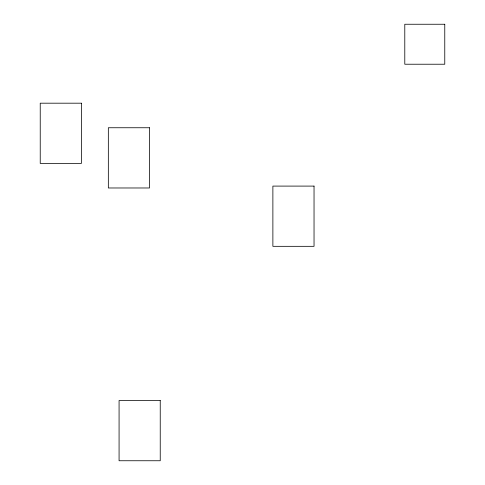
<?xml version="1.0" encoding="UTF-8"?>
<svg xmlns="http://www.w3.org/2000/svg" width="485" height="485" viewBox="0 0 485 485"><rect width="100%" height="100%" fill="white"/><g stroke="black" fill="none" stroke-linecap="round" stroke-linejoin="round"><path stroke-width="0.73" d="M444.769 24.25L404.787 24.25L404.787 64.226L444.769 64.226L444.769 24.25M81.395 103.19L40.231 103.19L40.231 163.421L81.395 163.421L81.395 103.19M149.501 127.749L108.337 127.749L108.337 187.98L149.501 187.98L149.501 127.749M314.037 186.094L272.879 186.094L272.879 246.325L314.037 246.325L314.037 186.094M160.238 400.519L119.074 400.519L119.074 460.75L160.238 460.75L160.238 400.519"/></g></svg>
